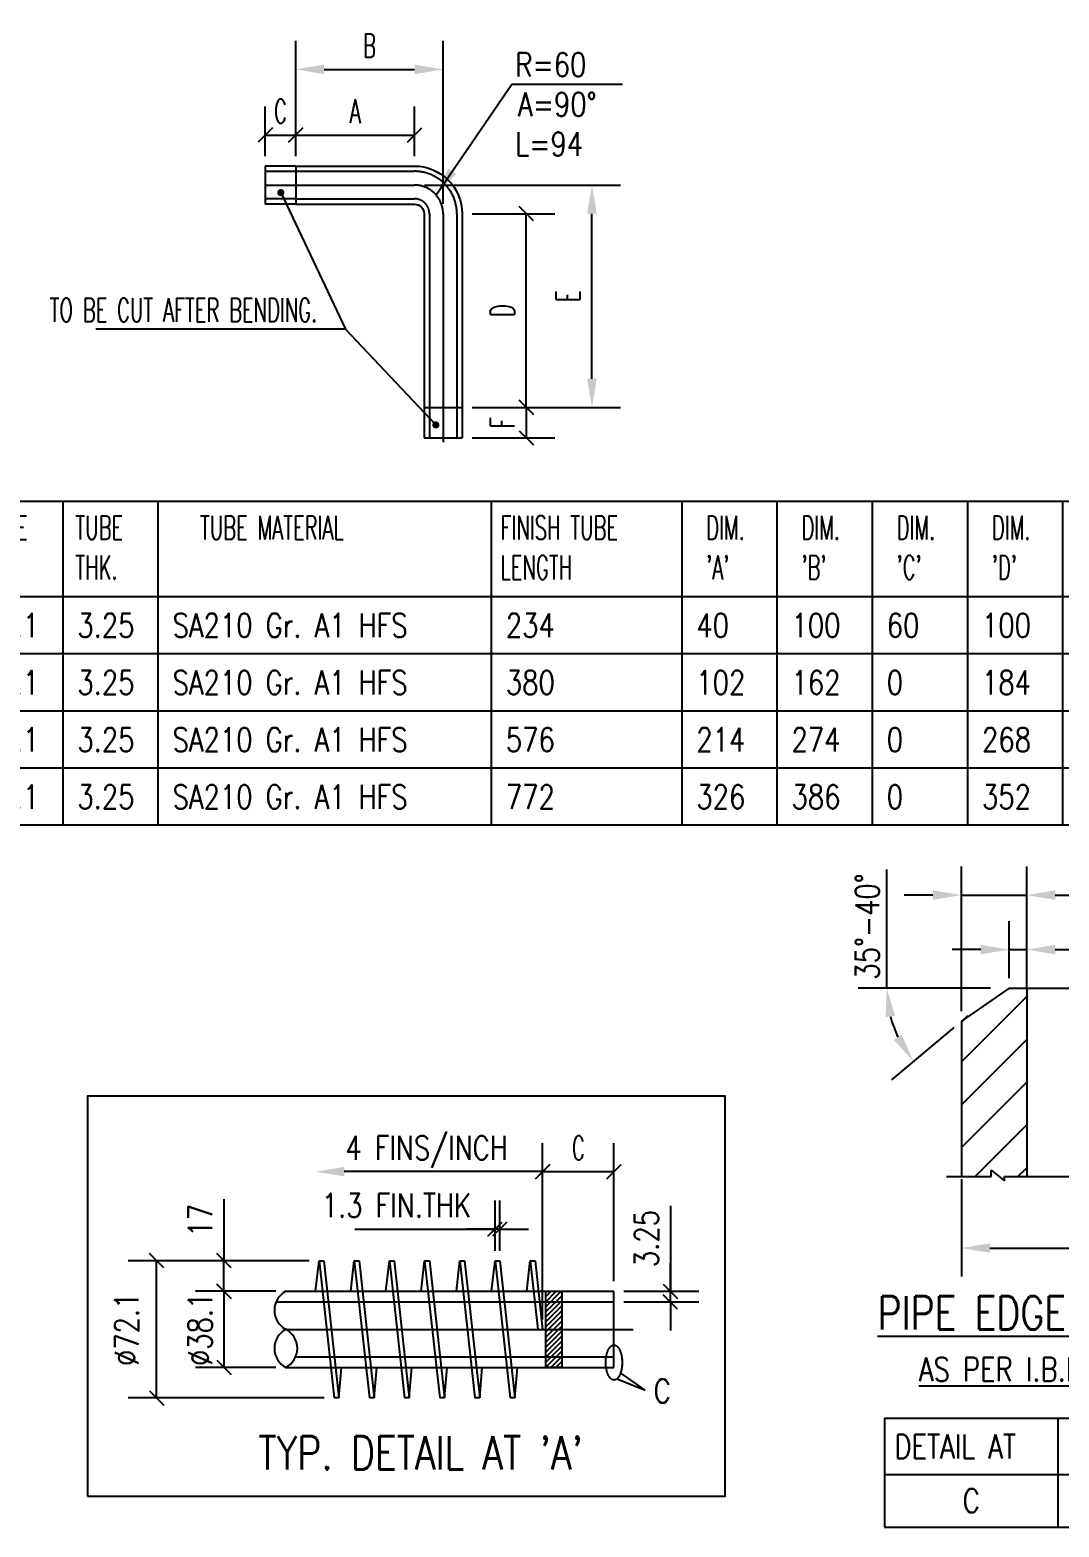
# Model space of a CAD drawing. Extents: x -4179 to 25200, y 0 to 17850.
# Drawn here: x 9614 to 12856, y 3544 to 8260 of the extents above; entities that cross this region are included whole.
import ezdxf
from ezdxf.enums import TextEntityAlignment as Align

# ---------------------------------------------------------------- set-up
doc = ezdxf.new("R2010")
doc.units = 0
doc.header["$LTSCALE"] = 450
doc.header["$MEASUREMENT"] = 0
for name, pattern in [('CENTLONG', [0.6, 0.5, -0.05, 0, -0.05]), ('CENTSHORT', [0.22, 0.12, -0.05, 0, -0.05]), ('HIDSHORT', [0.18, 0.1, -0.08]), ('RAJU1', [0.65, 0.5, -0.05, 0, -0.05, 0, -0.05])]:
    doc.linetypes.add(name, pattern=pattern)
doc.layers.add('DIM', color=1, linetype='Continuous')
doc.layers.add('TEXT', color=4, linetype='Continuous')
doc.styles.add('SIMP25', font='romans.shx', dxfattribs={"width": 0.8, "height": 75})
doc.styles.add('simp25-1', font='romans.shx', dxfattribs={"width": 0.8, "height": 2.5})
doc.styles.add('SIMP25_1', font='romans.shx', dxfattribs={"width": 0.6})
doc.styles.add('SIMP35', font='romans.shx', dxfattribs={"width": 0.8, "height": 105})
doc.styles.add('simp35_1', font='romans.shx', dxfattribs={"width": 0.8, "height": 3.5})
doc.dimstyles.new('TLBNBS-BLK', dxfattribs={"dimscale": 16.67, "dimtxt": 0.18, "dimasz": 0.18, "dimexe": 0.18, "dimexo": 0.0625, "dimgap": 0.075, "dimtad": 1, "dimdec": 0, "dimrnd": 0.5, "dimzin": 0, "dimdsep": 46, "dimtxsty": 'SIMP25_1', "dimcen": 0.09, "dimadec": 0, "dimazin": 0, "dimtfac": 1, "dimtdec": 4, "dimtmove": 1, "dimatfit": 3, "dimfxl": 1, "dimtolj": 1, "dimtzin": 0, "dimarcsym": 0})
doc.dimstyles.new('TLBNBS1', dxfattribs={"dimscale": 16.67, "dimtxt": 2.5, "dimasz": 0.18, "dimexe": 0.18, "dimexo": 0.0625, "dimgap": 0.075, "dimtad": 1, "dimdec": 0, "dimzin": 0, "dimtxsty": 'simp25-1', "dimcen": 0.09, "dimadec": 0, "dimazin": 1, "dimtfac": 1, "dimtdec": 0, "dimtmove": 0, "dimatfit": 3, "dimfxl": 0.18, "dimtfill": 1, "dimtolj": 1, "dimtzin": 0, "dimarcsym": 1})

# ---------------------------------------------------------------- blocks, each defined once
blk = doc.blocks.new('_Oblique')
at = {"color": 0, "linetype": 'ByBlock', "lineweight": -2}
blk.add_line((-0.25, -0.25), (0.25, 0.25), dxfattribs=at)
blk = doc.blocks.new('*D58')
at = {"layer": 'Defpoints', "color": 0, "transparency": 16777216}
for p in [(60.52, 130.47), (57.32, 127.21), (60.52, 127.21)]:
    blk.add_point(p, dxfattribs=at)
at = {"layer": 'DIM', "color": 0, "lineweight": -2, "transparency": 16777216}
for p, q in [((57.32, 128.25), (57.32, 133.47)), ((60.52, 128.25), (60.52, 133.47)), ((57.32, 130.47), (60.52, 130.47))]:
    blk.add_line(p, q, dxfattribs=at)
at = {"layer": 'DIM', "color": 0, "lineweight": -2, "transparency": 16777216, "xscale": 3.0006, "yscale": 3.0006, "zscale": 3.0006, "rotation": 180}
blk.add_blockref('_Oblique', (57.32, 130.47), dxfattribs=at)
at = {"layer": 'DIM', "color": 0, "lineweight": -2, "transparency": 16777216, "xscale": 3.0006, "yscale": 3.0006, "zscale": 3.0006}
blk.add_blockref('_Oblique', (60.52, 130.47), dxfattribs=at)
at = {"layer": 'DIM', "color": 0, "transparency": 16777216, "insert": (58.92, 132.97), "char_height": 2.5, "attachment_point": 5, "style": 'SIMP25_1'}
blk.add_mtext('\\A1;C', dxfattribs=at)
blk = doc.blocks.new('*D59')
at = {"layer": 'Defpoints', "color": 0, "transparency": 16777216}
for p in [(73, 130.47), (60.52, 127.21), (73, 127.21)]:
    blk.add_point(p, dxfattribs=at)
at = {"layer": 'DIM', "color": 0, "lineweight": -2, "transparency": 16777216}
for p, q in [((60.52, 128.25), (60.52, 133.47)), ((73, 128.25), (73, 133.47)), ((60.52, 130.47), (73, 130.47))]:
    blk.add_line(p, q, dxfattribs=at)
at = {"layer": 'DIM', "color": 0, "lineweight": -2, "transparency": 16777216, "xscale": 3.0006, "yscale": 3.0006, "zscale": 3.0006, "rotation": 180}
blk.add_blockref('_Oblique', (60.52, 130.47), dxfattribs=at)
at = {"layer": 'DIM', "color": 0, "lineweight": -2, "transparency": 16777216, "xscale": 3.0006, "yscale": 3.0006, "zscale": 3.0006}
blk.add_blockref('_Oblique', (73, 130.47), dxfattribs=at)
at = {"layer": 'DIM', "color": 0, "transparency": 16777216, "insert": (66.76, 132.97), "char_height": 2.5, "attachment_point": 5, "style": 'SIMP25_1'}
blk.add_mtext('\\A1;A', dxfattribs=at)
blk = doc.blocks.new('*D60')
at = {"layer": 'Defpoints', "color": 0, "transparency": 16777216}
for p in [(78, 122.21), (84.74, 122.21), (78, 101.87)]:
    blk.add_point(p, dxfattribs=at)
at = {"layer": 'DIM', "color": 0, "lineweight": -2, "transparency": 16777216}
for p, q in [((79.04, 122.21), (87.74, 122.21)), ((84.74, 101.87), (84.74, 122.21)), ((79.04, 101.87), (87.74, 101.87))]:
    blk.add_line(p, q, dxfattribs=at)
at = {"layer": 'DIM', "color": 0, "lineweight": -2, "transparency": 16777216, "xscale": 3.0006, "yscale": 3.0006, "zscale": 3.0006}
for p, rotation in [((84.74, 122.21), 90), ((84.74, 101.87), 270)]:
    blk.add_blockref('_Oblique', p, dxfattribs=dict(at, rotation=rotation))
at = {"layer": 'DIM', "color": 0, "transparency": 16777216, "insert": (82.24, 112.04), "char_height": 2.5, "attachment_point": 5, "rotation": 90, "style": 'SIMP25_1'}
blk.add_mtext('\\A1;D', dxfattribs=at)
blk = doc.blocks.new('*D61')
at = {"layer": 'Defpoints', "color": 0, "transparency": 16777216}
for p in [(78, 101.87), (78, 98.67), (84.74, 98.67)]:
    blk.add_point(p, dxfattribs=at)
at = {"layer": 'DIM', "color": 0, "lineweight": -2, "transparency": 16777216}
for p, q in [((79.04, 101.87), (87.74, 101.87)), ((84.74, 101.87), (84.74, 98.67)), ((79.04, 98.67), (87.74, 98.67))]:
    blk.add_line(p, q, dxfattribs=at)
at = {"layer": 'DIM', "color": 0, "lineweight": -2, "transparency": 16777216, "xscale": 3.0006, "yscale": 3.0006, "zscale": 3.0006}
for p, rotation in [((84.74, 101.87), 90), ((84.74, 98.67), 270)]:
    blk.add_blockref('_Oblique', p, dxfattribs=dict(at, rotation=rotation))
at = {"layer": 'DIM', "color": 0, "transparency": 16777216, "insert": (82.24, 100.27), "char_height": 2.5, "attachment_point": 5, "rotation": 90, "style": 'SIMP25_1'}
blk.add_mtext('\\A1;F', dxfattribs=at)
blk = doc.blocks.new('*D62')
at = {"layer": 'Defpoints', "color": 0, "transparency": 16777216}
for p in [(73, 125.21), (91.63, 125.21), (78, 101.87)]:
    blk.add_point(p, dxfattribs=at)
at = {"layer": 'DIM', "color": 0, "lineweight": -2, "transparency": 16777216}
for p, q in [((74.04, 125.21), (94.63, 125.21)), ((91.63, 104.87), (91.63, 122.21)), ((79.04, 101.87), (94.63, 101.87))]:
    blk.add_line(p, q, dxfattribs=at)
at = {"layer": 'DIM', "color": 0, "transparency": 16777216}
for points in [[(91.13, 122.21), (92.13, 122.21), (91.63, 125.21)], [(91.13, 104.87), (92.13, 104.87), (91.63, 101.87)]]:
    blk.add_solid(points, dxfattribs=at)
at = {"layer": 'DIM', "color": 0, "transparency": 16777216, "insert": (89.13, 113.54), "char_height": 2.5, "attachment_point": 5, "rotation": 90, "style": 'SIMP25_1'}
blk.add_mtext('\\A1;E', dxfattribs=at)
blk = doc.blocks.new('*D63')
at = {"layer": 'Defpoints', "color": 0, "transparency": 16777216}
for p in [(76, 137.36), (60.52, 127.21), (76, 122.21)]:
    blk.add_point(p, dxfattribs=at)
at = {"layer": 'DIM', "color": 0, "lineweight": -2, "transparency": 16777216}
for p, q in [((60.52, 128.25), (60.52, 140.36)), ((76, 123.25), (76, 140.36)), ((63.52, 137.36), (73, 137.36))]:
    blk.add_line(p, q, dxfattribs=at)
at = {"layer": 'DIM', "color": 0, "transparency": 16777216}
for points in [[(63.52, 137.86), (63.52, 136.86), (60.52, 137.36)], [(73, 137.86), (73, 136.86), (76, 137.36)]]:
    blk.add_solid(points, dxfattribs=at)
at = {"layer": 'DIM', "color": 0, "transparency": 16777216, "insert": (68.26, 139.86), "char_height": 2.5, "attachment_point": 5, "style": 'SIMP25_1'}
blk.add_mtext('\\A1;B', dxfattribs=at)
blk = doc.blocks.new('DBARE_TUBE_TBL_HDR')
for p, q in [((0, 10), (160, 10)), ((0, 0), (0, 10)), ((10, 0), (10, 10)), ((20, 0), (20, 10)), ((30, 0), (30, 10)), ((65, 0), (65, 10)), ((85, 0), (85, 10)), ((95, 0), (95, 10)), ((105, 0), (105, 10)), ((115, 0), (115, 10)), ((125, 0), (125, 10)), ((135, 0), (135, 10)), ((145, 0), (145, 10)), ((160, 0), (160, 10)), ((0, 0), (160, 0))]:
    blk.add_line(p, q)
at = {"color": 3, "char_height": 2.5, "attachment_point": 1, "style": 'SIMP25_1'}
for s, width, insert in [('SR.\\PNO.', 10, (2.53, 8.46)), ('TUBE\\PO.D.', 10, (11.29, 8.46)), ('TUBE\\PTHK.', 10, (21.29, 8.46)), ('TUBE MATERIAL', 23.9132, (34.37, 8.46)), ('FINISH TUBE LENGTH', 18.836, (65.93, 8.46)), ("DIM.\\P'A'", 7.4682, (87.53, 8.46)), ("DIM.\\P'B'", 7.4682, (97.53, 8.46)), ("DIM.\\P'C'", 7.4682, (107.53, 8.46)), ("DIM.\\P'D'", 7.4682, (117.53, 8.46)), ("DIM.\\P'E'", 7.4682, (127.53, 8.46)), ("DIM.\\P'F'", 7.4682, (137.53, 8.46)), ('TUBE\\PQTY.', 8.365, (148.29, 8.46))]:
    blk.add_mtext_dynamic_manual_height_columns(s, width=width, gutter_width=12.5, heights=[0], dxfattribs=dict(at, insert=insert))
blk = doc.blocks.new('DBARE_TUBE_TBL')
for p, q in [((0, -6), (0, 0)), ((10, -6), (10, 0)), ((20, -6), (20, 0)), ((30, -6), (30, 0)), ((65, -6), (65, 0)), ((85, -6), (85, 0)), ((95, -6), (95, 0)), ((105, -6), (105, 0)), ((115, -6), (115, 0)), ((125, -6), (125, 0)), ((135, -6), (135, 0)), ((145, -6), (145, 0)), ((160, -6), (160, 0)), ((0, -6), (160, -6))]:
    blk.add_line(p, q)
at = {"style": 'SIMP25_1', "width": 0.8}
for tag, p in [('SR_NO', (1.5, -4.29)), ('TUBE_OD', (11.5, -4.29)), ('TUBE_THK', (21.5, -4.29)), ('TUBE_MTRL', (31.5, -4.29)), ('FINISH_TUBE_LG', (66.5, -4.29)), ('DIM_A', (86.5, -4.29)), ('DIM_B', (96.5, -4.29)), ('DIM_C', (106.5, -4.29)), ('DIM_D', (116.5, -4.29)), ('DIM_E', (126.5, -4.29)), ('DIM_F', (136.5, -4.29)), ('TUBE_QTY', (146.5, -4.29))]:
    blk.add_attdef(tag, p, '', height=2.5, dxfattribs=at)
blk = doc.blocks.new('*D73')
at = {"layer": 'Defpoints', "color": 0, "transparency": 16777216}
for p in [(12.19, 51.07), (12.19, 51.07), (13.56, 51.07), (0.55, 48.31), (8.07, 47.61)]:
    blk.add_point(p, dxfattribs=at)
at = {"layer": 'DIM', "color": 0, "lineweight": -2, "transparency": 16777216}
for p, q in [((11.14, 51.07), (-2.77, 51.07)), ((7.27, 46.94), (0.73, 41.45))]:
    blk.add_line(p, q, dxfattribs=at)
blk.add_arc((12.19, 51.07), 11.95, 194.4218, 205.5782, dxfattribs=at)
at = {"layer": 'DIM', "color": 0, "transparency": 16777216}
for points in [[(0.11, 48.03), (1.11, 48.15), (0.23, 51.07)], [(1.82, 46.18), (0.98, 45.63), (3.03, 43.38)]]:
    blk.add_solid(points, dxfattribs=at)
blk = doc.blocks.new('*D74')
at = {"layer": 'Defpoints', "color": 0, "transparency": 16777216}
for p in [(8.07, 32.04), (42.36, 32.04), (42.36, 23.77)]:
    blk.add_point(p, dxfattribs=at)
at = {"layer": 'DIM', "color": 0, "lineweight": -2, "transparency": 16777216}
for p, q in [((8.07, 31), (8.07, 20.77)), ((42.36, 31), (42.36, 20.77)), ((11.07, 23.77), (39.36, 23.77))]:
    blk.add_line(p, q, dxfattribs=at)
at = {"layer": 'DIM', "color": 0, "transparency": 16777216}
for points in [[(11.07, 24.27), (11.07, 23.27), (8.07, 23.77)], [(39.36, 24.27), (39.36, 23.27), (42.36, 23.77)]]:
    blk.add_solid(points, dxfattribs=at)
at = {"layer": 'DIM', "color": 0, "transparency": 16777216, "insert": (25.53, 26.27), "char_height": 2.5, "attachment_point": 5, "style": 'simp25-1', "bg_fill": 3, "box_fill_scale": 1.1, "bg_fill_color": 256, "bg_fill_true_color": 13158600, "bg_fill_transparency": 0}
blk.add_mtext('\\A1;%%C O.D.', dxfattribs=at)
blk = doc.blocks.new('*D75')
at = {"layer": 'Defpoints', "color": 0, "transparency": 16777216}
for p in [(14.93, 55.11), (13.1, 51.07), (14.93, 51.07)]:
    blk.add_point(p, dxfattribs=at)
at = {"layer": 'DIM', "color": 0, "lineweight": -2, "transparency": 16777216}
for p, q in [((13.1, 52.11), (13.1, 58.11)), ((14.93, 52.11), (14.93, 58.11)), ((10.1, 55.11), (7.1, 55.11)), ((13.1, 55.11), (14.93, 55.11)), ((17.93, 55.11), (39.29, 55.11))]:
    blk.add_line(p, q, dxfattribs=at)
at = {"layer": 'DIM', "color": 0, "transparency": 16777216}
for points in [[(10.1, 55.61), (10.1, 54.61), (13.1, 55.11)], [(17.93, 55.61), (17.93, 54.61), (14.93, 55.11)]]:
    blk.add_solid(points, dxfattribs=at)
at = {"layer": 'DIM', "color": 0, "transparency": 16777216, "insert": (30.32, 57.61), "char_height": 2.5, "attachment_point": 5, "style": 'simp25-1', "bg_fill": 3, "box_fill_scale": 1.1, "bg_fill_color": 256, "bg_fill_true_color": 13158600, "bg_fill_transparency": 0}
blk.add_mtext('\\A1;0.8 - 2.5', dxfattribs=at)
blk = doc.blocks.new('*D76')
at = {"layer": 'Defpoints', "color": 0, "transparency": 16777216}
for p in [(8.07, 60.83), (14.93, 52.77), (8.07, 47.61)]:
    blk.add_point(p, dxfattribs=at)
at = {"layer": 'DIM', "color": 0, "lineweight": -2, "transparency": 16777216}
for p, q in [((8.07, 48.65), (8.07, 63.83)), ((14.93, 53.81), (14.93, 63.83)), ((5.07, 60.83), (2.07, 60.83)), ((8.07, 60.83), (14.93, 60.83)), ((17.93, 60.83), (28.67, 60.83))]:
    blk.add_line(p, q, dxfattribs=at)
at = {"layer": 'DIM', "color": 0, "transparency": 16777216}
for points in [[(5.07, 61.33), (5.07, 60.33), (8.07, 60.83)], [(17.93, 61.33), (17.93, 60.33), (14.93, 60.83)]]:
    blk.add_solid(points, dxfattribs=at)
at = {"layer": 'DIM', "color": 0, "transparency": 16777216, "insert": (24.8, 63.33), "char_height": 2.5, "attachment_point": 5, "style": 'simp25-1', "bg_fill": 3, "box_fill_scale": 1.1, "bg_fill_color": 256, "bg_fill_true_color": 13158600, "bg_fill_transparency": 0}
blk.add_mtext('\\A1;THK', dxfattribs=at)
blk = doc.blocks.new('ASME_EDGE_PRP_Fig1_TBL')
for p, q in [((0, 0), (0, -5.53)), ((18.21, 0), (18.21, -5.53)), ((31.09, 0), (31.09, -5.53)), ((44.35, 0), (44.35, -5.53)), ((0, -5.53), (44.35, -5.53))]:
    blk.add_line(p, q)
at = {"layer": 'TEXT', "style": 'SIMP25', "width": 0.8}
for tag, p in [('DET_AT', (9.11, -2.76)), ('DIM_OD', (24.65, -2.76)), ('DIM_THK', (37.72, -2.76))]:
    blk.add_attdef(tag, text='', height=2.5, dxfattribs=at).set_placement(p, align=Align.MIDDLE_CENTER)
blk = doc.blocks.new('*D120')
at = {"layer": 'Defpoints', "color": 0, "transparency": 16777216}
for p in [(55.3, 34.08), (55.3, 21.52), (47.81, 17.52)]:
    blk.add_point(p, dxfattribs=at)
at = {"layer": 'DIM', "color": 0, "lineweight": -2, "transparency": 16777216}
for p, q in [((47.81, 18.57), (47.81, 37.08)), ((55.3, 22.57), (55.3, 37.08)), ((47.81, 34.08), (55.3, 34.08))]:
    blk.add_line(p, q, dxfattribs=at)
at = {"layer": 'DIM', "color": 0, "lineweight": -2, "transparency": 16777216, "xscale": 3.0006, "yscale": 3.0006, "zscale": 3.0006, "rotation": 180}
blk.add_blockref('_Oblique', (47.81, 34.08), dxfattribs=at)
at = {"layer": 'DIM', "color": 0, "lineweight": -2, "transparency": 16777216, "xscale": 3.0006, "yscale": 3.0006, "zscale": 3.0006}
blk.add_blockref('_Oblique', (55.3, 34.08), dxfattribs=at)
at = {"layer": 'DIM', "color": 0, "transparency": 16777216, "insert": (51.56, 36.58), "char_height": 2.5, "attachment_point": 5, "style": 'SIMP25_1'}
blk.add_mtext('\\A1;C', dxfattribs=at)
blk = doc.blocks.new('*D121')
at = {"layer": 'Defpoints', "color": 0, "transparency": 16777216}
for p in [(23.97, 34.08), (23.97, 21.17), (47.81, 17.52)]:
    blk.add_point(p, dxfattribs=at)
at = {"layer": 'DIM', "color": 0, "lineweight": -2, "transparency": 16777216}
for p, q in [((47.81, 18.57), (47.81, 37.08)), ((47.81, 34.08), (26.97, 34.08))]:
    blk.add_line(p, q, dxfattribs=at)
at = {"layer": 'DIM', "color": 0, "transparency": 16777216}
blk.add_solid([(26.97, 34.58), (26.97, 33.58), (23.97, 34.08)], dxfattribs=at)
at = {"layer": 'DIM', "color": 0, "lineweight": -2, "transparency": 16777216, "xscale": 3.0006, "yscale": 3.0006, "zscale": 3.0006}
blk.add_blockref('_Oblique', (47.81, 34.08), dxfattribs=at)
blk = doc.blocks.new('*D122')
at = {"layer": 'Defpoints', "color": 0, "transparency": 16777216}
for p in [(42.81, 28.04), (42.81, 24.72), (43.31, 24.72)]:
    blk.add_point(p, dxfattribs=at)
at = {"layer": 'DIM', "color": 0, "lineweight": -2, "transparency": 16777216}
for p, q in [((42.81, 25.77), (42.81, 31.04)), ((43.31, 25.77), (43.31, 31.04)), ((28.1, 28.04), (42.81, 28.04)), ((42.81, 28.04), (39.81, 28.04)), ((43.31, 28.04), (42.81, 28.04)), ((43.31, 28.04), (42.81, 28.04)), ((43.31, 28.04), (46.31, 28.04))]:
    blk.add_line(p, q, dxfattribs=at)
at = {"layer": 'DIM', "color": 0, "lineweight": -2, "transparency": 16777216, "xscale": 3.0006, "yscale": 3.0006, "zscale": 3.0006}
blk.add_blockref('_Oblique', (42.81, 28.04), dxfattribs=at)
at = {"layer": 'DIM', "color": 0, "lineweight": -2, "transparency": 16777216, "xscale": 3.0006, "yscale": 3.0006, "zscale": 3.0006, "rotation": 180}
blk.add_blockref('_Oblique', (43.31, 28.04), dxfattribs=at)
blk = doc.blocks.new('*D123')
at = {"layer": 'Defpoints', "color": 0, "transparency": 16777216}
for p in [(14.34, 24.72), (24.33, 24.72), (20.85, 21.52)]:
    blk.add_point(p, dxfattribs=at)
at = {"layer": 'DIM', "color": 0, "lineweight": -2, "transparency": 16777216}
for p, q in [((14.34, 31.19), (14.34, 24.72)), ((23.28, 24.72), (11.34, 24.72)), ((14.34, 21.52), (14.34, 24.72)), ((19.8, 21.52), (11.34, 21.52))]:
    blk.add_line(p, q, dxfattribs=at)
at = {"layer": 'DIM', "color": 0, "lineweight": -2, "transparency": 16777216, "xscale": 3.0006, "yscale": 3.0006, "zscale": 3.0006}
for p, rotation in [((14.34, 24.72), 90), ((14.34, 21.52), 270)]:
    blk.add_blockref('_Oblique', p, dxfattribs=dict(at, rotation=rotation))
blk = doc.blocks.new('*D124')
at = {"layer": 'Defpoints', "color": 0, "transparency": 16777216}
for p in [(20.85, 21.52), (14.34, 13.52), (20.85, 13.52)]:
    blk.add_point(p, dxfattribs=at)
at = {"layer": 'DIM', "color": 0, "lineweight": -2, "transparency": 16777216}
for p, q in [((19.8, 21.52), (11.34, 21.52)), ((14.34, 21.52), (14.34, 13.52)), ((19.8, 13.52), (11.34, 13.52))]:
    blk.add_line(p, q, dxfattribs=at)
at = {"layer": 'DIM', "color": 0, "lineweight": -2, "transparency": 16777216, "xscale": 3.0006, "yscale": 3.0006, "zscale": 3.0006}
for p, rotation in [((14.34, 21.52), 90), ((14.34, 13.52), 270)]:
    blk.add_blockref('_Oblique', p, dxfattribs=dict(at, rotation=rotation))
blk = doc.blocks.new('*D125')
at = {"layer": 'Defpoints', "color": 0, "transparency": 16777216}
for p in [(55.3, 21.52), (61.22, 21.52), (55.3, 20.4)]:
    blk.add_point(p, dxfattribs=at)
at = {"layer": 'DIM', "color": 0, "lineweight": -2, "transparency": 16777216}
for p, q in [((61.22, 30.48), (61.22, 21.52)), ((61.22, 21.52), (61.22, 24.52)), ((56.35, 21.52), (64.22, 21.52)), ((61.22, 20.4), (61.22, 21.52)), ((61.22, 20.4), (61.22, 21.52)), ((56.35, 20.4), (64.22, 20.4)), ((61.22, 20.4), (61.22, 17.4))]:
    blk.add_line(p, q, dxfattribs=at)
at = {"layer": 'DIM', "color": 0, "lineweight": -2, "transparency": 16777216, "xscale": 3.0006, "yscale": 3.0006, "zscale": 3.0006}
for p, rotation in [((61.22, 21.52), 270), ((61.22, 20.4), 90)]:
    blk.add_blockref('_Oblique', p, dxfattribs=dict(at, rotation=rotation))
blk = doc.blocks.new('*D126')
at = {"layer": 'Defpoints', "color": 0, "transparency": 16777216}
for p in [(7.27, 24.72), (24.33, 24.72), (25.92, 10.32)]:
    blk.add_point(p, dxfattribs=at)
at = {"layer": 'DIM', "color": 0, "lineweight": -2, "transparency": 16777216}
for p, q in [((23.28, 24.72), (4.27, 24.72)), ((7.27, 10.32), (7.27, 24.72)), ((24.88, 10.32), (4.27, 10.32))]:
    blk.add_line(p, q, dxfattribs=at)
at = {"layer": 'DIM', "color": 0, "lineweight": -2, "transparency": 16777216, "xscale": 3.0006, "yscale": 3.0006, "zscale": 3.0006}
for p, rotation in [((7.27, 24.72), 90), ((7.27, 10.32), 270)]:
    blk.add_blockref('_Oblique', p, dxfattribs=dict(at, rotation=rotation))
blk = doc.blocks.new('DBARE_TUBE_TYP1')
at = {"color": 1, "linetype": 'RAJU1', "ltscale": 0.25}
for p, q in [((21.24, 35.19), (21.24, 31.19)), ((24.44, 35.19), (21.24, 35.19)), ((24.44, 34.63), (21.24, 34.63)), ((24.44, 31.75), (21.24, 31.75)), ((24.44, 31.19), (21.24, 31.19)), ((37.91, 9.85), (37.91, 6.65)), ((38.47, 9.85), (38.47, 6.65)), ((41.35, 9.85), (41.35, 6.65)), ((41.91, 9.85), (41.91, 6.65)), ((37.91, 6.65), (41.91, 6.65))]:
    blk.add_line(p, q, dxfattribs=at)
for p, q in [((24.44, 35.19), (24.44, 31.19)), ((37.91, 9.85), (41.91, 9.85))]:
    blk.add_line(p, q)
for points in [[(24.44, 35.19), (36.91, 35.19, -0.414214), (41.91, 30.19), (41.91, 9.85)], [(24.44, 31.19), (36.91, 31.19, -0.414214), (37.91, 30.19), (37.91, 9.85)]]:
    blk.add_lwpolyline(points, format="xyb")
at = {"color": 1, "linetype": 'HIDSHORT'}
for points in [[(24.44, 34.64), (36.91, 34.64, -0.414214), (41.36, 30.19), (41.35, 9.85)], [(24.44, 31.75), (36.91, 31.75, -0.414214), (38.47, 30.19), (38.47, 9.85)]]:
    blk.add_lwpolyline(points, format="xyb", dxfattribs=at)
at = {"color": 1, "linetype": 'CENTSHORT'}
blk.add_lwpolyline([(21.24, 33.19), (36.91, 33.19, -0.414214), (39.91, 30.19), (39.91, 6.21)], format="xyb", dxfattribs=at)
at = {"insert": (26.69, 21.33), "char_height": 2.5, "attachment_point": 3, "style": 'SIMP25_1'}
blk.add_mtext_dynamic_manual_height_columns('TO BE CUT AFTER BENDING.', width=27.3301, gutter_width=12.5, heights=[0], dxfattribs=at)
at = {"layer": 'DIM', "style": 'SIMP25_1', "width": 0.8}
blk.add_attdef('BEND_1_001', text='', height=2.5, dxfattribs=at).set_placement((47.88, 47.09), align=Align.TOP_LEFT)
at = {"layer": 'DIM'}
dim = blk.add_linear_dim(base=(39.91, 45.34), p1=(24.44, 35.19), p2=(39.91, 30.19), text='B', dimstyle='TLBNBS-BLK', dxfattribs=at)
dim.commit()
dim.dimension.update_dxf_attribs({"geometry": '*D63', "text_midpoint": (32.18, 47.84), "insert": (-36.09, -92.02)})
dim = blk.add_linear_dim(base=(24.44, 38.45), p1=(21.24, 35.19), p2=(24.44, 35.19), text='C', dimstyle='TLBNBS-BLK', override={"dimblk1": 'Oblique', "dimblk2": 'Oblique', "dimsah": 1}, dxfattribs=at)
dim.commit()
dim.dimension.update_dxf_attribs({"geometry": '*D58', "text_midpoint": (22.84, 38.45), "dimtype": 128, "insert": (-36.09, -92.02)})
dim = blk.add_linear_dim(base=(36.91, 38.45), p1=(24.44, 35.19), p2=(36.91, 35.19), text='A', dimstyle='TLBNBS-BLK', override={"dimblk1": 'Oblique', "dimblk2": 'Oblique', "dimsah": 1}, dxfattribs=at)
dim.commit()
dim.dimension.update_dxf_attribs({"geometry": '*D59', "text_midpoint": (30.68, 40.95), "insert": (-36.09, -92.02)})
dim = blk.add_linear_dim(base=(55.55, 33.19), p1=(41.91, 9.85), p2=(36.91, 33.19), angle=90, text='E', dimstyle='TLBNBS-BLK', dxfattribs=at)
dim.commit()
dim.dimension.update_dxf_attribs({"geometry": '*D62', "text_midpoint": (53.05, 21.52), "insert": (-36.09, -92.02)})
dim = blk.add_linear_dim(base=(48.66, 30.19), p1=(41.91, 9.85), p2=(41.91, 30.19), angle=90, text='D', dimstyle='TLBNBS-BLK', override={"dimblk1": 'Oblique', "dimblk2": 'Oblique', "dimsah": 1}, dxfattribs=at)
dim.commit()
dim.dimension.update_dxf_attribs({"geometry": '*D60', "text_midpoint": (46.16, 20.02), "insert": (-36.09, -92.02)})
dim = blk.add_linear_dim(base=(48.66, 6.65), p1=(41.91, 9.85), p2=(41.91, 6.65), angle=90, text='F', dimstyle='TLBNBS-BLK', override={"dimblk1": 'Oblique', "dimblk2": 'Oblique', "dimsah": 1}, dxfattribs=at)
dim.commit()
dim.dimension.update_dxf_attribs({"geometry": '*D61', "text_midpoint": (48.66, 8.25), "dimtype": 128, "insert": (-36.09, -92.02)})
blk.add_leader([(39.18, 32.16), (47.13, 43.8), (58.76, 43.8)], dimstyle='TLBNBS-BLK', dxfattribs=at)
for points in [[(22.87, 32.4), (29.67, 18.06), (3.45, 18.06)], [(39.15, 8.01), (29.67, 18.06), (3.45, 18.06)]]:
    blk.add_leader(points, dimstyle='TLBNBS-BLK', override={"dimldrblk": 'DotSmall'}, dxfattribs=at)
blk = doc.blocks.new('EDGE_PRP_Fig1')
at = {"color": 3}
for p, q in [((13.56, 51.07), (36.87, 51.07)), ((14.93, 51.07), (14.93, 31.28)), ((35.5, 51.07), (35.5, 31.28)), ((8.07, 47.61), (8.07, 31.28)), ((42.36, 47.61), (42.36, 31.28))]:
    blk.add_line(p, q, dxfattribs=at)
at = {"color": 1, "linetype": 'CENTLONG'}
blk.add_line((25.21, 51.86), (25.21, 29.69), dxfattribs=at)
at = {"color": 1}
blk.add_line((8.07, 47.5), (8.76, 48.19), dxfattribs=at)
for p, q in [((0, 5.92), (44.35, 5.92)), ((0, 5.92), (0, 0)), ((18.21, 5.92), (18.21, 0)), ((31.09, 5.92), (31.09, 0)), ((44.35, 5.92), (44.35, 0)), ((0, 0), (44.35, 0))]:
    blk.add_line(p, q)
at = {"layer": 'DIM'}
blk.add_line((0.23, 51.07), (0.23, 63.52), dxfattribs=at)
at = {"layer": 'DIM', "style": 'SIMP25', "width": 0.8}
blk.add_text('35%%D-40%%D', height=2.5, rotation=90, dxfattribs=at).set_placement((-0.56, 51.96))
at = {"layer": 'TEXT', "color": 3, "style": 'SIMP35', "width": 0.8}
blk.add_text('%%UPIPE EDGE PREPARATION', height=3.5, dxfattribs=at).set_placement((22.54, 16.96), align=Align.MIDDLE)
at = {"layer": 'TEXT', "color": 3, "lineweight": -3, "style": 'SIMP25', "width": 0.8}
for s, p in [('DETAIL AT', (1.04, 1.68)), ('%%C O.D.', (19.83, 1.68)), ('THK', (34.49, 1.68))]:
    blk.add_text(s, height=2.5, dxfattribs=at).set_placement(p)
at = {"layer": 'TEXT', "style": 'simp25-1', "width": 0.8}
blk.add_attdef('FIG_DESC', text='', height=2.5, dxfattribs=at).set_placement((23.02, 11.04), align=Align.MIDDLE_CENTER)
at = {"layer": 'DIM'}
dim = blk.add_angular_dim_2l(base=(0.55, 48.31), line1=((12.19, 51.07), (13.56, 51.07)), line2=((12.19, 51.07), (8.07, 47.61)), text=' ', dimstyle='TLBNBS1', override={"dimtmove": 2}, dxfattribs=at)
dim.commit()
dim.dimension.update_dxf_attribs({"geometry": '*D73', "text_midpoint": (-45.21, 17.04)})
for base, p1, p2, text, picture, middle in [((14.93, 55.11), (13.1, 51.07), (14.93, 51.07), '0.8 - 2.5', '*D75', (30.32, 55.11)), ((42.36, 23.77), (8.07, 32.04), (42.36, 32.04), '%%C O.D.', '*D74', (25.53, 23.77))]:
    dim = blk.add_linear_dim(base=base, p1=p1, p2=p2, text=text, dimstyle='TLBNBS1', dxfattribs=at)
    dim.commit()
    dim.dimension.update_dxf_attribs({"geometry": picture, "text_midpoint": middle, "dimtype": 128})
h = blk.add_hatch()
h.set_pattern_fill('ANSI31', color=1, style=0)
h.set_pattern_definition([(45, (-1147.647, -114.7923), (-2.245064, 2.245064), [])])
h.paths.add_polyline_path([(8.07, 31.28), (11.18, 31.28), (11.18, 31.96), (12.59, 30.83), (12.59, 31.28), (14.93, 31.28), (14.93, 51.07), (13.1, 51.07), (8.42, 47.86), (8.07, 47.5)])
h.paths.add_polyline_path([(35.5, 31.28), (38.25, 31.28), (38.25, 31.96), (39.66, 30.76), (39.66, 31.28), (42.36, 31.28), (42.36, 47.61), (38.24, 51.07), (35.5, 51.07)])
at = {"color": 3}
for p, q in [((13.1, 51.07), (8.07, 47.61)), ((13.1, 51.07), (13.56, 51.07)), ((36.87, 51.07), (38.24, 51.07)), ((38.24, 51.07), (42.36, 47.61))]:
    blk.add_line(p, q, dxfattribs=at)
at = {"color": 1, "linetype": 'RAJU1', "ltscale": 0.4}
blk.add_lwpolyline([(6.5, 31.28), (8.07, 31.28), (11.18, 31.28), (11.18, 31.96), (12.59, 30.83), (12.59, 31.28), (14.93, 31.28), (35.5, 31.28), (38.25, 31.28), (38.25, 31.96), (39.66, 30.76), (39.66, 31.28), (42.36, 31.28), (43.95, 31.28)], dxfattribs=at)
at = {"layer": 'DIM'}
for p, q in [((14.93, 51.07), (14.93, 55.49)), ((14.93, 55.09), (14.93, 55.18))]:
    blk.add_line(p, q, dxfattribs=at)
dim = blk.add_linear_dim(base=(8.07, 60.83), p1=(14.93, 52.77), p2=(8.07, 47.61), text='THK', dimstyle='TLBNBS1', dxfattribs=at)
dim.commit()
dim.dimension.update_dxf_attribs({"geometry": '*D76', "text_midpoint": (24.8, 60.83), "dimtype": 128})
blk = doc.blocks.new('D_FIN_DETAILS1')
h = blk.add_hatch()
h.set_pattern_fill('ANSI31', color=256, scale=3)
h.set_pattern_definition([(45, (-96.6954, -34.68156), (-0.265165, 0.265165), [])])
h.paths.add_polyline_path([(48.14, 21.52), (49.82, 21.52), (49.82, 13.52), (48.14, 13.52)])
at = {"color": 3}
for p, q in [((23.97, 21.52), (24.33, 24.72)), ((24.33, 24.72), (25.92, 10.32)), ((24.33, 24.72), (24.83, 24.72)), ((24.83, 24.72), (26.42, 10.32)), ((27.67, 21.52), (28.02, 24.72)), ((28.02, 24.72), (29.61, 10.32)), ((28.02, 24.72), (28.53, 24.72)), ((28.53, 24.72), (30.12, 10.32)), ((31.36, 21.52), (31.72, 24.72)), ((31.72, 24.72), (33.31, 10.32)), ((31.72, 24.72), (32.22, 24.72)), ((32.22, 24.72), (33.81, 10.32)), ((35.06, 21.52), (35.41, 24.72)), ((35.41, 24.72), (37.01, 10.32)), ((35.41, 24.72), (35.92, 24.72)), ((35.92, 24.72), (37.51, 10.32)), ((38.76, 21.52), (39.11, 24.72)), ((39.11, 24.72), (40.7, 10.32)), ((39.11, 24.72), (39.61, 24.72)), ((39.61, 24.72), (41.21, 10.32)), ((42.45, 21.52), (42.81, 24.72)), ((42.81, 24.72), (44.4, 10.32)), ((42.81, 24.72), (43.31, 24.72)), ((43.31, 24.72), (44.9, 10.32)), ((46.15, 21.52), (46.5, 24.72)), ((46.5, 24.72), (47.3, 17.52)), ((46.5, 24.72), (47.01, 24.72)), ((47.01, 24.72), (47.81, 17.52)), ((47.3, 17.52), (47.81, 17.52)), ((26.42, 10.32), (26.68, 13.52)), ((30.12, 10.32), (30.38, 13.52)), ((33.81, 10.32), (34.08, 13.52)), ((37.51, 10.32), (37.77, 13.52)), ((41.21, 10.32), (41.47, 13.52)), ((44.9, 10.32), (45.16, 13.52)), ((26.42, 10.32), (25.92, 10.32)), ((30.12, 10.32), (29.61, 10.32)), ((33.81, 10.32), (33.31, 10.32)), ((37.51, 10.32), (37.01, 10.32)), ((41.21, 10.32), (40.7, 10.32)), ((44.9, 10.32), (44.4, 10.32))]:
    blk.add_line(p, q, dxfattribs=at)
blk.add_line((55.3, 13.52), (55.3, 21.52))
at = {"color": 1, "linetype": 'RAJU1', "ltscale": 0.25}
for p, q in [((58.57, 11.14), (56, 12.95)), ((55.63, 12.33), (58.57, 11.14))]:
    blk.add_line(p, q, dxfattribs=at)
for points in [[(0, 0), (66.99, 0), (66.99, 42), (0, 42)], [(48.14, 21.52), (49.82, 21.52), (49.82, 13.52), (48.14, 13.52)]]:
    blk.add_lwpolyline(points, close=True)
for points in [[(20.85, 21.52), (55.3, 21.52)], [(20.85, 13.52), (55.3, 13.52)]]:
    blk.add_lwpolyline(points)
at = {"color": 1, "linetype": 'CENTSHORT'}
for points in [[(19.82, 20.4), (55.3, 20.4)], [(20.85, 17.52), (57.33, 17.52)], [(21.87, 14.64), (55.3, 14.64)]]:
    blk.add_lwpolyline(points, dxfattribs=at)
for centre, start, end in [((21.91, 19.52), 118.0725, 241.9275), ((21.91, 15.52), 118.0725, 241.9275), ((19.78, 15.52), 298.0725, 61.9275)]:
    blk.add_arc(centre, 2.27, start, end)
at = {"color": 1, "linetype": 'RAJU1', "ltscale": 0.25}
blk.add_ellipse((55.3, 14.04), major_axis=(0, 1.84), ratio=0.466619, dxfattribs=at)
at = {"color": 3, "width": 0.8}
for s, height, style, p in [('C', 2.5, 'SIMP25_1', (59.47, 9.8)), ("TYP. DETAIL AT 'A'", 3.5, 'simp35_1', (17.97, 2.8))]:
    blk.add_text(s, height=height, dxfattribs=dict(at, style=style)).set_placement(p)
at = {"layer": 'DIM', "style": 'SIMP25_1', "width": 0.8}
for tag, p in [('FIN_PITCH', (44.15, 36.58)), ('FIN_THK', (40.3, 30.54))]:
    blk.add_attdef(tag, text='', height=2.5, dxfattribs=at).set_placement(p, align=Align.MIDDLE_RIGHT)
for tag, p in [('TUBE_THK', (58.72, 24.05)), ('FIN_HT', (11.84, 27.25))]:
    blk.add_attdef(tag, text='', height=2.5, rotation=90, dxfattribs=at).set_placement(p, align=Align.MIDDLE_LEFT)
for tag, p in [('TUBE_OD', (11.84, 17.52)), ('FIN_OD', (4.12, 17.52))]:
    blk.add_attdef(tag, text='', height=2.5, rotation=90, dxfattribs=at).set_placement(p, align=Align.MIDDLE_CENTER)
at = {"layer": 'DIM'}
for base, p2, text, override, picture, middle in [((55.3, 34.08), (55.3, 21.52), 'C', {"dimblk1": 'Oblique', "dimblk2": 'Oblique', "dimsah": 1}, '*D120', (51.56, 36.58)), ((23.97, 34.08), (23.97, 21.17), ' ', {"dimblk1": 'Oblique', "dimsah": 1, "dimse2": 1, "dimsd1": 0, "dimsd2": 0}, '*D121', (37.39, 34.08))]:
    dim = blk.add_linear_dim(base=base, p1=(47.81, 17.52), p2=p2, text=text, dimstyle='TLBNBS-BLK', override=override, dxfattribs=at)
    dim.commit()
    dim.dimension.update_dxf_attribs({"geometry": picture, "text_midpoint": middle})
for base, p1, p2, picture, middle in [((14.34, 24.72), (20.85, 21.52), (24.33, 24.72), '*D123', (14.34, 29.94)), ((61.22, 21.52), (55.3, 20.4), (55.3, 21.52), '*D125', (61.22, 29.23))]:
    dim = blk.add_linear_dim(base=base, p1=p1, p2=p2, angle=90, text=' ', dimstyle='TLBNBS-BLK', override={"dimblk1": 'Oblique', "dimblk2": 'Oblique', "dimsah": 1}, dxfattribs=at)
    dim.commit()
    dim.dimension.update_dxf_attribs({"geometry": picture, "text_midpoint": middle, "dimtype": 128})
dim = blk.add_linear_dim(base=(42.81, 28.04), p1=(43.31, 24.72), p2=(42.81, 24.72), text=' ', dimstyle='TLBNBS-BLK', override={"dimblk1": 'Oblique', "dimblk2": 'Oblique', "dimsah": 1}, dxfattribs=at)
dim.commit()
dim.dimension.update_dxf_attribs({"geometry": '*D122', "text_midpoint": (29.35, 28.04), "dimtype": 128})
for base, p1, p2, picture, middle in [((7.27, 24.72), (25.92, 10.32), (24.33, 24.72), '*D126', (7.27, 17.52)), ((14.34, 13.52), (20.85, 21.52), (20.85, 13.52), '*D124', (14.34, 17.52))]:
    dim = blk.add_linear_dim(base=base, p1=p1, p2=p2, angle=90, text=' ', dimstyle='TLBNBS-BLK', override={"dimblk1": 'Oblique', "dimblk2": 'Oblique', "dimsah": 1}, dxfattribs=at)
    dim.commit()
    dim.dimension.update_dxf_attribs({"geometry": picture, "text_midpoint": middle})

msp = doc.modelspace()

# ---------------------------------------------------------------- block references
ref = msp.add_blockref('DBARE_TUBE_TYP1', (9718.7, 6775.7), dxfattribs=dict(xscale=30, yscale=30, zscale=30))
ref.add_attrib('BEND_1_001', 'R=60', (11143.7, 8113.5), dxfattribs={"layer": 'DIM', "height": 75, "style": 'SIMP25_1', "width": 0.8})
ref.add_attrib('BEND_1_002', 'A=90%%D', (11152.3, 7988.5), dxfattribs={"layer": 'DIM', "height": 75, "style": 'SIMP25_1', "width": 0.8})
ref.add_attrib('BEND_1_003', 'L=94', (11143.7, 7863.5), dxfattribs={"layer": 'DIM', "height": 75, "style": 'SIMP25_1', "width": 0.8})
at = {"xscale": 30, "yscale": 30, "zscale": 30}
msp.add_blockref('DBARE_TUBE_TBL_HDR', (9118.7, 6475.7), dxfattribs=at)
for name, p, values in [('DBARE_TUBE_TBL', (9118.7, 6475.7), {'SR_NO': '1', 'TUBE_OD': '38.1', 'TUBE_THK': '3.25', 'TUBE_MTRL': 'SA210 Gr. A1 HFS', 'FINISH_TUBE_LG': '234', 'DIM_A': '40', 'DIM_B': '100', 'DIM_C': '60', 'DIM_D': '100', 'DIM_E': '160', 'DIM_F': '0', 'TUBE_QTY': '36'}), ('DBARE_TUBE_TBL', (9118.7, 6295.7), {'SR_NO': '2', 'TUBE_OD': '38.1', 'TUBE_THK': '3.25', 'TUBE_MTRL': 'SA210 Gr. A1 HFS', 'FINISH_TUBE_LG': '380', 'DIM_A': '102', 'DIM_B': '162', 'DIM_C': '0', 'DIM_D': '184', 'DIM_E': '244', 'DIM_F': '0', 'TUBE_QTY': '36'}), ('DBARE_TUBE_TBL', (9118.7, 6115.7), {'SR_NO': '3', 'TUBE_OD': '38.1', 'TUBE_THK': '3.25', 'TUBE_MTRL': 'SA210 Gr. A1 HFS', 'FINISH_TUBE_LG': '576', 'DIM_A': '214', 'DIM_B': '274', 'DIM_C': '0', 'DIM_D': '268', 'DIM_E': '328', 'DIM_F': '0', 'TUBE_QTY': '36'}), ('DBARE_TUBE_TBL', (9118.7, 5935.7), {'SR_NO': '4', 'TUBE_OD': '38.1', 'TUBE_THK': '3.25', 'TUBE_MTRL': 'SA210 Gr. A1 HFS', 'FINISH_TUBE_LG': '772', 'DIM_A': '326', 'DIM_B': '386', 'DIM_C': '0', 'DIM_D': '352', 'DIM_E': '412', 'DIM_F': '0', 'TUBE_QTY': '36'}), ('EDGE_PRP_Fig1', (12306.7, 3709.8), {'FIG_DESC': '%%UAS PER I.B.R.FIG.NO.28 (IX)a'})]:
    msp.add_blockref(name, p, dxfattribs=at).add_auto_attribs(values)

# ---------------------------------------------------------------- next in the draw order: block references
for name, p, values in [('D_FIN_DETAILS1', (9795.3, 3641.2), {'TUBE_OD': '%%c38.1', 'TUBE_THK': '3.25', 'FIN_HT': '17', 'FIN_THK': '1.3 FIN.THK', 'FIN_PITCH': '4 FINS/INCH', 'FIN_OD': '%%c72.1'}), ('ASME_EDGE_PRP_Fig1_TBL', (12306.7, 3709.8), {'DET_AT': 'C', 'DIM_OD': '38.1', 'DIM_THK': '3.25'})]:
    msp.add_blockref(name, p, dxfattribs=at).add_auto_attribs(values)

doc.saveas('drawing.dxf')
